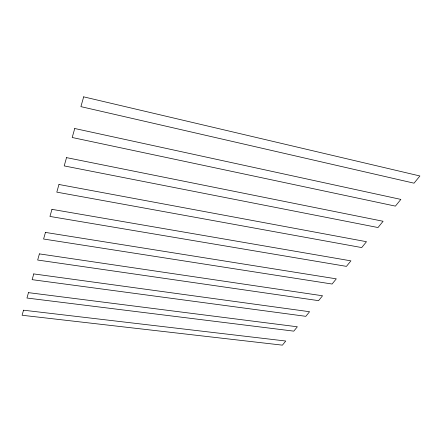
<?xml version="1.0" encoding="UTF-8"?>
<svg xmlns="http://www.w3.org/2000/svg" width="442" height="442" viewBox="0 0 442 442"><rect width="100%" height="100%" fill="white"/><g stroke="black" fill="none" stroke-linecap="round" stroke-linejoin="round"><path stroke-width="0.66" d="M23.525 310.201L22.1 315.257L282.41 345.152L285.759 341.025L23.525 310.201M28.47 292.648L26.956 298.03L293.797 331.141L297.339 326.782L28.47 292.648M33.752 273.918L32.133 279.664L305.831 316.328L309.577 311.721L33.752 273.918M39.399 253.885L37.664 260.04L318.572 300.654L322.544 295.77L39.399 253.885M45.449 232.415L43.592 239.017L332.086 284.029L336.296 278.847L45.449 232.415M51.957 209.342L49.952 216.442L346.434 266.371L350.915 260.857L51.957 209.342M58.963 184.485L56.803 192.143L361.711 247.575L366.484 241.702L58.963 184.485M66.532 157.628L64.201 165.91L377.998 227.536L383.098 221.265L66.532 157.628M74.737 128.511L72.206 137.501L395.402 206.121L400.861 199.408L74.737 128.511M83.665 96.848L80.908 106.638L414.043 183.181L419.9 175.977L83.665 96.848"/></g></svg>
